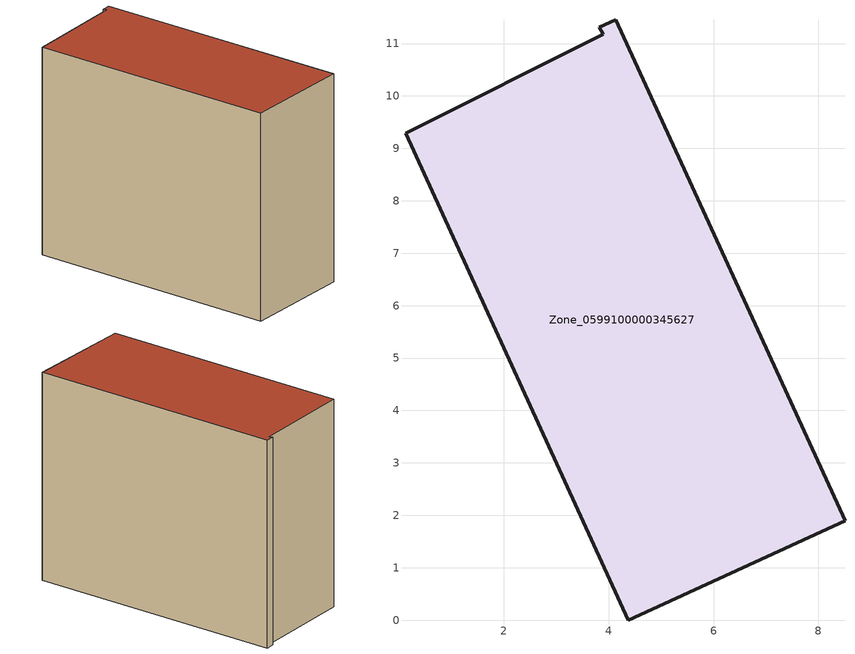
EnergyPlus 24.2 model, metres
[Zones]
Zone_0599100000345627
 floor ground (C_G): 3.89,11.17 3.82,11.31 4.13,11.45 8.51,1.9 4.37,0 0.12,9.29 z0
 wall outside (C_F): 8.51,1.9 4.13,11.45 3.82,11.31 3.89,11.17 0.12,9.29 4.37,0 8.51,1.9 z0:8.5
 roof outside (C_R): 3.82,11.31 3.89,11.17 0.12,9.29 4.37,0 8.51,1.9 4.13,11.45 z8.5
[BUILDING]
Pand.0599100000345627: North Axis=0; Terrain=City; Loads Convergence Tolerance Value=0.04; Temperature Convergence Tolerance Value=0.4; Solar Distribution=FullExterior; Maximum Number of Warmup Days=25; Minimum Number of Warmup Days=1
[Site:Location]
Rotterdam.The.Hague.AP_ZH_NLD Design_Conditions: Latitude=51.96; Longitude=4.45; Time Zone=1; Elevation=-4.5
[SITE:GROUNDTEMPERATURE:BUILDINGSURFACE]
18, 18, 18, 18, 18, 18, 18, 18, 18, 18, 18, 18
[MATERIAL] Thermal Absorptance=0.9; Solar Absorptance=0.7; Visible Absorptance=0.7
Name | Roughness | Thickness | Conductivity | Density | Specific Heat
G.TI.1992-2005 | MediumSmooth | 0.15 | 0.06 | 540 | 1210
F.TI.1992-2005 | Rough | 0.3 | 0.12 | 1920 | 840
R.TI.1992-2005 | MediumRough | 0.2 | 0.08 | 1500 | 1000
[CONSTRUCTION]
C_G: G.TI.1992-2005
C_F: F.TI.1992-2005
C_R: R.TI.1992-2005
[ZONE]
Zone_0599100000345627: Type=1; Multiplier=1; Ceiling Height=Autocalculate; Volume=Autocalculate; Floor Area=autocalculate; Part of Total Floor Area=Yes
[ZONEINFILTRATION:DESIGNFLOWRATE]
Infil_Zone_0599100000345627: Zone or ZoneList or Space or SpaceList=Zone_0599100000345627; Schedule=AlwaysOn; Design Flow Rate Calculation Method=Flow/Area; Flow Rate per Floor Area=0.0015; Constant Term Coefficient=1; Temperature Term Coefficient=0; Velocity Term Coefficient=0; Velocity Squared Term Coefficient=0
[HVACTEMPLATE:ZONE:IDEALLOADSAIRSYSTEM]
Zone_0599100000345627: Maximum Heating Supply Air Temperature=50; Minimum Cooling Supply Air Temperature=13; Maximum Heating Supply Air Humidity Ratio=0.0156; Minimum Cooling Supply Air Humidity Ratio=0.0077; Heating Limit=NoLimit; Cooling Limit=NoLimit; Dehumidification Control Type=ConstantSensibleHeatRatio; Cooling Sensible Heat Ratio=0.7; Dehumidification Setpoint=60; Humidification Control Type=None; Humidification Setpoint=30; Outdoor Air Method=None; Outdoor Air Flow Rate per Person=0.00944; Outdoor Air Flow Rate per Zone Floor Area=0; Outdoor Air Flow Rate per Zone=0; Demand Controlled Ventilation Type=None; Outdoor Air Economizer Type=NoEconomizer; Heat Recovery Type=None; Sensible Heat Recovery Effectiveness=0.7; Latent Heat Recovery Effectiveness=0.65
[ZONECONTROL:THERMOSTAT]
ThermostatControl_Zone_0599100000345627: Zone or ZoneList=Zone_0599100000345627; Control Type Schedule=DualSetpointControlType; Control 1=Thermostat_Zone_0599100000345627; Temperature Difference Between Cutout And Setpoint=0
[THERMOSTATSETPOINT:DUALSETPOINT]
Thermostat_Zone_0599100000345627: Heating Setpoint Temperature Schedule=HeatingSetpoint_Zone_0599100000345627; Cooling Setpoint Temperature Schedule=CoolingSetpoint_Zone_0599100000345627
[SCHEDULE:COMPACT]
HeatingSetpoint_Zone_0599100000345627: Through: 12/31, For: AllDays, Until: 24:00, 21
CoolingSetpoint_Zone_0599100000345627: Through: 12/31, For: AllDays, Until: 24:00, 24
DualSetpointControlType: Through: 12/31, For: AllDays, Until: 24:00, 4
AlwaysOn: Through: 12/31, For: AllDays, Until: 24:00, 1
